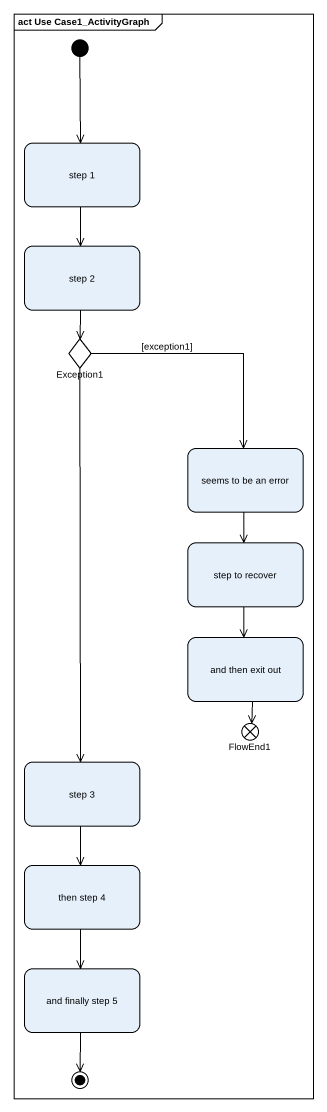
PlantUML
@startuml
mainframe act Use Case1_ActivityGraph
hide empty description
state "step 1" as step_1
state "step 2" as step_2
state Exception1 <<choice>>
state "seems to be an error" as seems_to_be_an_error
state "step to recover" as step_to_recover
state "and then exit out" as and_then_exit_out
state FlowEnd1 <<end>>
state "step 3" as step_3
state "then step 4" as then_step_4
state "and finally step 5" as and_finally_step_5
[*] --> step_1
step_1 --> step_2
step_2 --> Exception1
Exception1 --> seems_to_be_an_error : [exception1]
Exception1 --> step_3
seems_to_be_an_error --> step_to_recover
step_to_recover --> and_then_exit_out
and_then_exit_out --> FlowEnd1
step_3 --> then_step_4
then_step_4 --> and_finally_step_5
and_finally_step_5 --> [*]
@enduml
